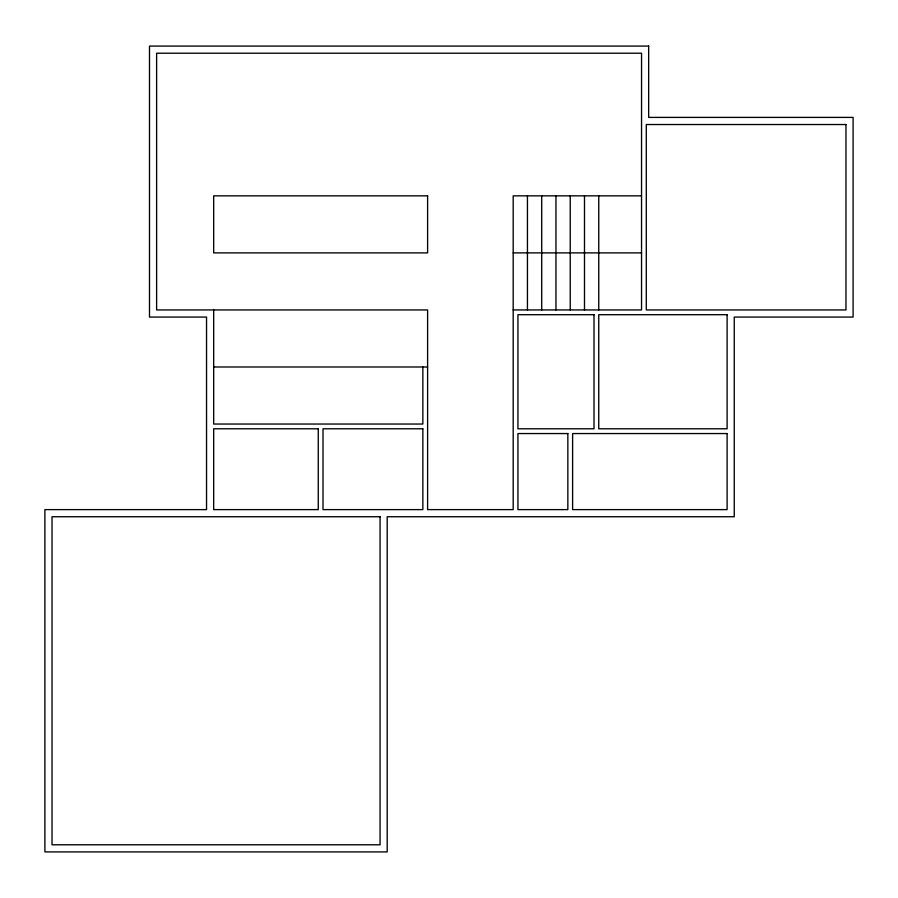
<?xml version="1.0" encoding="UTF-8"?>
<svg xmlns="http://www.w3.org/2000/svg" width="898" height="898" viewBox="0 0 898 898"><rect width="100%" height="100%" fill="white"/><g stroke="black" fill="none" stroke-linecap="round" stroke-linejoin="round"><path stroke-width="1.35" d="M641.542 195.843L513.185 195.843L513.185 509.615L427.605 509.615L427.605 309.945L156.622 309.945L156.622 53.218L641.542 53.218L641.542 309.945L513.185 309.945M513.185 252.888L641.542 252.888M213.668 366.99L427.605 366.99M598.753 195.843L598.753 309.945M584.497 195.843L584.497 309.945M570.23 195.843L570.23 309.945M555.963 195.843L555.963 309.945M541.707 195.843L541.707 309.945M527.44 195.843L527.44 309.945M422.857 366.99L422.857 424.036L213.668 424.036L213.668 309.945M648.67 46.09L149.495 46.09L149.495 317.073L206.54 317.073L206.54 509.615L44.9 509.615L44.9 851.91L387.195 851.91L387.195 516.743L734.25 516.743L734.25 317.073L853.1 317.073L853.1 117.402L648.67 117.402L648.67 46.09M845.972 124.53L646.291 124.53L646.291 309.945L845.972 309.945L845.972 124.53M427.605 195.843L213.668 195.843L213.668 252.888L427.605 252.888L427.605 195.843M594.005 314.693L517.933 314.693L517.933 428.795L594.005 428.795L594.005 314.693M727.111 314.693L598.753 314.693L598.753 428.795L727.111 428.795L727.111 314.693M318.262 428.795L213.668 428.795L213.668 509.615L318.262 509.615L318.262 428.795M422.857 428.795L323.011 428.795L323.011 509.615L422.857 509.615L422.857 428.795M567.85 433.554L517.933 433.554L517.933 509.615L567.85 509.615L567.85 433.554M727.111 433.554L572.61 433.554L572.61 509.615L727.111 509.615L727.111 433.554M380.067 516.743L52.028 516.743L52.028 844.782L380.067 844.782L380.067 516.743"/></g></svg>
